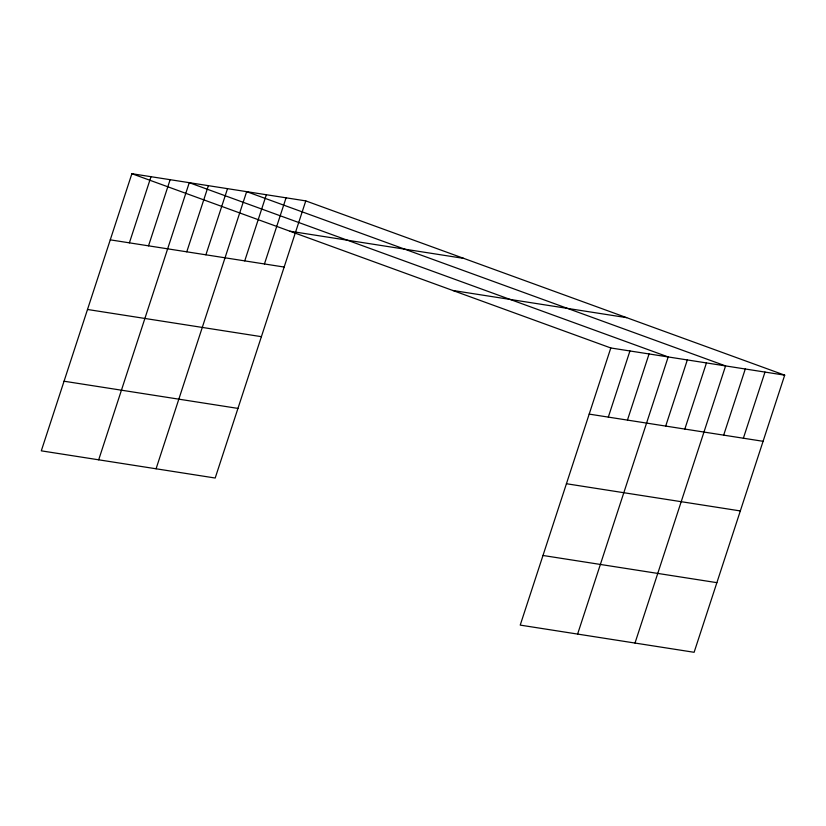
<?xml version="1.0" encoding="UTF-8"?>
<svg xmlns="http://www.w3.org/2000/svg" width="826" height="826" viewBox="0 0 826 826"><rect width="100%" height="100%" fill="white"/><g stroke="black" fill="none" stroke-linecap="round" stroke-linejoin="round"><path stroke-width="1.24" d="M305.775 200.894L131.881 173.708L41.3 450.841L215.194 478.027L305.775 200.894L784.7 375.159L694.119 652.292L520.225 625.106L610.806 347.973L784.7 375.159M129.393 242.844L151.013 176.702M148.515 245.838L170.135 179.686M98.686 459.814L189.268 182.68L668.193 356.946L577.611 634.079M186.769 251.816L208.389 185.674M205.901 254.811L227.522 188.658M156.073 468.786L246.654 191.653L725.579 365.918L634.998 643.051M244.733 260.882L266.354 194.74M264.444 263.959L286.064 197.817M608.318 417.099L629.939 350.957M627.45 420.093L649.06 353.951M665.704 426.071L687.325 359.93M684.826 429.066L706.447 362.924M723.669 435.137L745.289 368.995M743.369 438.224L764.99 372.072M289.926 231.218L463.82 258.404M452.762 290.463L626.655 317.649M110.261 239.85L284.154 267.046M87.504 309.482L261.398 336.667M589.186 414.115L763.079 441.301M64.056 381.22L237.95 408.405M566.429 483.737L740.323 510.933M542.981 555.475L716.875 582.66M131.881 173.708L610.806 347.973"/></g></svg>
